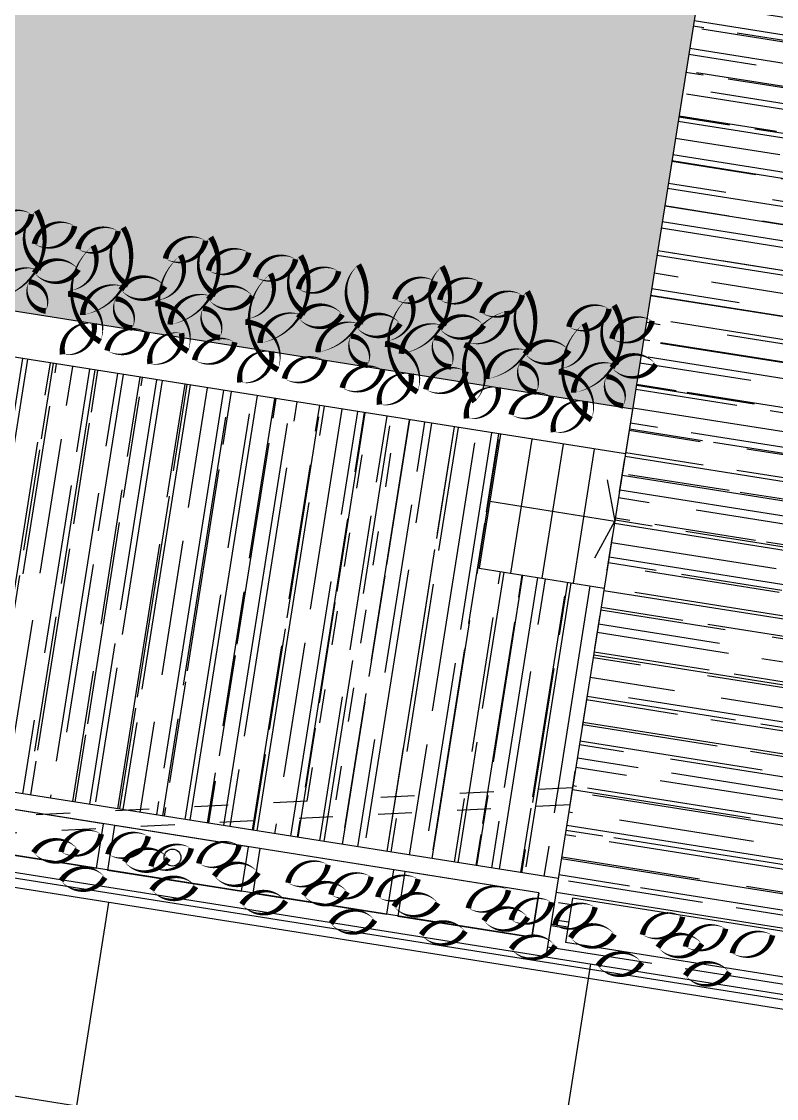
# Model space of a CAD drawing. Extents: x -640655 to -640254, y -1045449 to -1045159.
# Drawn here: x -640496.48 to -640489.8, y -1045400.41 to -1045390.89 of the extents above; entities that cross this region are included whole.
import ezdxf

# ---------------------------------------------------------------- set-up
doc = ezdxf.new("R2010")
doc.units = 0
doc.header["$MEASUREMENT"] = 0
doc.linetypes.add('DASHED1', pattern=[1, 0.3, -0.4, 0.3])
for name, color, linetype in [('KERE ZAHRADA', 203, 'CONTINUOUS'), ('T_nabytek', 5, 'CONTINUOUS'), ('T_srafa', 8, 'CONTINUOUS'), ('T_tenka', 4, 'CONTINUOUS'), ('T_tlusta', 1, 'CONTINUOUS')]:
    doc.layers.add(name, color=color, linetype=linetype)

msp = doc.modelspace()

# ---------------------------------------------------------------- hatches: boundary and pattern name
at = {"layer": 'T_srafa', "linetype": 'Continuous'}
h = msp.add_hatch(dxfattribs=at)
h.set_pattern_fill('AR-RROOF', color=256, scale=0.3, style=0)
h.set_pattern_definition([(350.9999361489027, (0, 0), (0.6988048594525108, 0.1930589764956726), [4.5, -0.6, 1.5, -0.3]), (350.9999361489027, (0.4175529131983402, 0.08573543421234536), (-0.2338886591516601, 0.4410182480581031), [0.8999999999999999, -0.099, 1.8, -0.225]), (350.9999361489027, (0.1880442942009117, 0.2283951475370721), (1.572237088080956, -0.04551416112285261), [2.4, -0.42, 1.2, -0.3])])
h.paths.add_polyline_path([(-640499.7284545639, -1045373.285698827), (-640502.0983853558, -1045373.406001807), (-640502.9084107742, -1045378.520264135), (-640488.9227463405, -1045380.735391746), (-640491.1363095958, -1045394.711179298), (-640491.627475096, -1045397.812278503), (-640491.8402696416, -1045399.155776047), (-640484.3338395783, -1045400.344686346), (-640484.3102846099, -1045400.1959672), (-640491.6685576391, -1045399.030522837), (-640491.6060730467, -1045398.636013493), (-640484.2478000172, -1045399.801457854), (-640483.6697706027, -1045396.151950081), (-640489.2255165362, -1045395.272000024), (-640488.7975978877, -1045379.945241213), (-640499.865444156, -1045378.192253933)])
h.paths.add_polyline_path([(-640488.6428575359, -1045396.067948196, -1), (-640488.7910107608, -1045396.044482862, -1)], flags=16)
h.paths.add_polyline_path([(-640499.0874044031, -1045373.253157689), (-640499.7284545639, -1045373.285698827), (-640499.8654441559, -1045378.192253933), (-640488.7975978878, -1045379.945241213), (-640489.2255165363, -1045395.272000024), (-640483.6697706028, -1045396.151950081), (-640483.6181468663, -1045395.826012987), (-640486.0256367705, -1045395.444701295), (-640486.0459733938, -1045395.573100756), (-640486.1941266189, -1045395.549635421), (-640486.1855226627, -1045395.495312572), (-640488.7411657921, -1045395.090535546), (-640488.7497697483, -1045395.144858396), (-640488.8979229734, -1045395.12139306), (-640488.8775863498, -1045394.992993599), (-640486.3628846303, -1045379.115906325), (-640499.6324751441, -1045377.014194499), (-640499.0380199947, -1045373.260979468)])
h.paths.add_polyline_path([(-640485.7667514433, -1045399.973692197), (-640484.3192477731, -1045400.20295591), (-640484.2382785104, -1045399.691739791), (-640485.6857821805, -1045399.462476079)], flags=24)
h = msp.add_hatch(dxfattribs=at)
h.set_pattern_fill('GRASS', color=256, scale=0.15, style=0)
h.set_pattern_definition([(80.99993614890275, (0, 0), (-0.0881676525838337, 0.1213526473793818), [0.028125, -0.18400703445]), (35.99993614890274, (0, 0), (-0.08816765260709393, 0.1213526474113968), [0.028125, -0.121875]), (125.9999361489027, (0, 0), (-0.1213526474113968, -0.08816765260709393), [0.028125, -0.121875])])
h.paths.add_polyline_path([(-640488.9227463404, -1045380.735391746), (-640502.9084107742, -1045378.520264135), (-640502.0983853557, -1045373.406001807), (-640504.1397283754, -1045373.509624937), (-640505.6614801884, -1045374.317909831), (-640506.9842896751, -1045374.111935765), (-640507.6371308671, -1045378.30462149), (-640504.7268145033, -1045392.153653138), (-640491.0737353695, -1045394.316104032)])
h = msp.add_hatch(dxfattribs=at)
h.set_pattern_fill('AR-RROOF', color=256, scale=0.3, angle=90, style=0)
h.set_pattern_definition([(80.99993614890275, (0, 0), (-0.1930589764956726, 0.6988048594525108), [4.5, -0.6, 1.5, -0.3]), (80.99993614890275, (-0.08573543421234534, 0.4175529131983402), (-0.4410182480581031, -0.2338886591516601), [0.8999999999999999, -0.099, 1.8, -0.225]), (80.99993614890275, (-0.2283951475370721, 0.1880442942009117), (0.04551416112285273, 1.572237088080956), [2.4, -0.42, 1.2, -0.3])])
h.paths.add_polyline_path([(-640493.1610703369, -1045394.390486389), (-640493.4079923781, -1045394.351377497), (-640493.9510387834, -1045397.780034648), (-640495.541781111, -1045397.860784282), (-640494.8236615584, -1045397.974524065), (-640491.6274790318, -1045397.812278703), (-640491.6034977951, -1045397.660868226), (-640493.6958709594, -1045397.76708176)])
h.paths.add_polyline_path([(-640491.3240320592, -1045395.896403739), (-640492.4302430206, -1045395.721197264), (-640492.2425203419, -1045394.535971465), (-640493.1610703368, -1045394.390486389), (-640493.6958709594, -1045397.76708176), (-640491.6034977952, -1045397.660868226)])
h.paths.add_polyline_path([(-640491.6274790318, -1045397.812278703), (-640494.8236615581, -1045397.974524065), (-640491.7307647453, -1045398.46439433)])
h.paths.add_polyline_path([(-640499.8911110013, -1045393.324544977), (-640499.9980554848, -1045397.154974669), (-640495.541781112, -1045397.860784282), (-640493.9510387836, -1045397.780034649), (-640493.4079923783, -1045394.351377497)])

# ---------------------------------------------------------------- linework, layer by layer
at = {"layer": 'KERE ZAHRADA', "color": 253, "linetype": 'Continuous', "ltscale": 0.001}
for points in [[(-640496.3901810974, -1045392.59128963, 0, 0, 0.5205670505517462), (-640496.3901810974, -1045392.59128963, 0, 0.04999999999999998, 0.5205670505517462), (-640496.7452014219, -1045392.750249762, 0, 0.04999999999999998, 0.5205670505517462), (-640496.3901810974, -1045392.59128963, 0.04999999999999998, 0.04999999999999998, 0)], [(-640496.3446423949, -1045392.559690758, 0, 0, 0.5205670505517462), (-640496.3446423949, -1045392.559690758, 0, 0.04999999999999998, 0.5205670505517462), (-640496.3006674178, -1045393.068624366, 0, 0.04999999999999998, 0.5205670505517462), (-640496.3267143028, -1045393.086659858, 0, 0.04999999999999998, 0.5205670505517462), (-640496.7037861121, -1045393.332350874, 0, 0.04999999999999998, 0.5205670505517462), (-640496.3446423949, -1045392.559690758, 0.04999999999999998, 0.04999999999999998, 0)], [(-640496.0096052431, -1045392.696654679, 0, 0, 0.5205670505517462), (-640496.0096052431, -1045392.696654679, 0, 0.04999999999999998, 0.5205670505517462), (-640496.3646255676, -1045392.855614812, 0, 0.04999999999999998, 0.5205670505517462), (-640496.0096052431, -1045392.696654679, 0.04999999999999998, 0.04999999999999998, 0)], [(-640495.6240043433, -1045392.74128334, 0, 0, 0.5205670505517462), (-640495.6240043433, -1045392.74128334, 0, 0.04999999999999998, 0.5205670505517462), (-640495.9790246676, -1045392.900243473, 0, 0.04999999999999998, 0.5205670505517462), (-640495.6240043433, -1045392.74128334, 0.04999999999999998, 0.04999999999999998, 0)], [(-640495.5784656407, -1045392.709684469, 0, 0, 0.5205670505517462), (-640495.5784656407, -1045392.709684469, 0, 0.04999999999999998, 0.5205670505517462), (-640495.5344906636, -1045393.218618077, 0, 0.04999999999999998, 0.5205670505517462), (-640495.5605375485, -1045393.236653568, 0, 0.04999999999999998, 0.5205670505517462), (-640495.9376093579, -1045393.482344584, 0, 0.04999999999999998, 0.5205670505517462), (-640495.5784656407, -1045392.709684469, 0.04999999999999998, 0.04999999999999998, 0)], [(-640495.7810926039, -1045393.719448869, 0, 0, 0.5205670505517462), (-640495.7810926039, -1045393.719448869, 0, 0.04999999999999998, 0.5205670505517462), (-640496.0686261405, -1045393.297226556, 0, 0.04999999999999998, 0.5205670505517462), (-640496.0547458748, -1045393.268747487, 0, 0.04999999999999998, 0.5205670505517462), (-640495.8462644167, -1045392.869895752, 0, 0.04999999999999998, 0.5205670505517462), (-640495.7810926039, -1045393.719448869, 0.04999999999999998, 0.04999999999999998, 0)], [(-640494.8501177471, -1045392.82609942, 0, 0, 0.5205670505517462), (-640494.8501177471, -1045392.82609942, 0, 0.04999999999999998, 0.5205670505517462), (-640495.2051380716, -1045392.985059553, 0, 0.04999999999999998, 0.5205670505517462), (-640494.8501177471, -1045392.82609942, 0.04999999999999998, 0.04999999999999998, 0)], [(-640494.8045790447, -1045392.794500549, 0, 0, 0.5205670505517462), (-640494.8045790447, -1045392.794500549, 0, 0.04999999999999998, 0.5205670505517462), (-640494.7606040675, -1045393.303434156, 0, 0.04999999999999998, 0.5205670505517462), (-640494.7866509524, -1045393.321469648, 0, 0.04999999999999998, 0.5205670505517462), (-640495.1637227618, -1045393.567160664, 0, 0.04999999999999998, 0.5205670505517462), (-640494.8045790447, -1045392.794500549, 0.04999999999999998, 0.04999999999999998, 0)], [(-640495.0072060078, -1045393.804264948, 0, 0, 0.5205670505517462), (-640495.0072060078, -1045393.804264948, 0, 0.04999999999999998, 0.5205670505517462), (-640495.2947395444, -1045393.382042636, 0, 0.04999999999999998, 0.5205670505517462), (-640495.2808592786, -1045393.353563566, 0, 0.04999999999999998, 0.5205670505517462), (-640495.0723778206, -1045392.954711832, 0, 0.04999999999999998, 0.5205670505517462), (-640495.0072060078, -1045393.804264948, 0.04999999999999998, 0.04999999999999998, 0)], [(-640494.4695418928, -1045392.931464469, 0, 0, 0.5205670505517462), (-640494.4695418928, -1045392.931464469, 0, 0.04999999999999998, 0.5205670505517462), (-640494.8245622172, -1045393.090424602, 0, 0.04999999999999998, 0.5205670505517462), (-640494.4695418928, -1045392.931464469, 0.04999999999999998, 0.04999999999999998, 0)], [(-640494.0547063992, -1045392.989837509, 0, 0, 0.5205670505517462), (-640494.0547063992, -1045392.989837509, 0, 0.04999999999999998, 0.5205670505517462), (-640494.4097267236, -1045393.148797642, 0, 0.04999999999999998, 0.5205670505517462), (-640494.0547063992, -1045392.989837509, 0.04999999999999998, 0.04999999999999998, 0)], [(-640494.0091676966, -1045392.958238638, 0, 0, 0.5205670505517462), (-640494.0091676966, -1045392.958238638, 0, 0.04999999999999998, 0.5205670505517462), (-640493.9651927195, -1045393.467172246, 0, 0.04999999999999998, 0.5205670505517462), (-640493.9912396044, -1045393.485207737, 0, 0.04999999999999998, 0.5205670505517462), (-640494.3683114138, -1045393.730898753, 0, 0.04999999999999998, 0.5205670505517462), (-640494.0091676966, -1045392.958238638, 0.04999999999999998, 0.04999999999999998, 0)], [(-640495.9771105857, -1045393.08069914, 0, 0, 0.5205670505517462), (-640495.9771105857, -1045393.08069914, 0, 0.04999999999999998, 0.5205670505517462), (-640496.3649585308, -1045393.110393006, 0, 0.04999999999999998, 0.5205670505517462), (-640495.9771105857, -1045393.08069914, 0.04999999999999998, 0.04999999999999998, 0)], [(-640493.6741305448, -1045393.095202559, 0, 0, 0.5205670505517462), (-640493.6741305448, -1045393.095202559, 0, 0.04999999999999998, 0.5205670505517462), (-640494.0291508692, -1045393.254162691, 0, 0.04999999999999998, 0.5205670505517462), (-640493.6741305448, -1045393.095202559, 0.04999999999999998, 0.04999999999999998, 0)], [(-640493.497663275, -1045393.039253564, 0, 0, 0.5205670505517462), (-640493.497663275, -1045393.039253564, 0, 0.04999999999999998, 0.5205670505517462), (-640493.4536882979, -1045393.548187172, 0, 0.04999999999999998, 0.5205670505517462), (-640493.4797351828, -1045393.566222663, 0, 0.04999999999999998, 0.5205670505517462), (-640493.8568069922, -1045393.811913679, 0, 0.04999999999999998, 0.5205670505517462), (-640493.497663275, -1045393.039253564, 0.04999999999999998, 0.04999999999999998, 0)], [(-640492.759206011, -1045393.053545375, 0, 0, 0.5205670505517462), (-640492.759206011, -1045393.053545375, 0, 0.04999999999999998, 0.5205670505517462), (-640492.7152310339, -1045393.562478982, 0, 0.04999999999999998, 0.5205670505517462), (-640492.7412779189, -1045393.580514474, 0, 0.04999999999999998, 0.5205670505517462), (-640493.1183497282, -1045393.82620549, 0, 0.04999999999999998, 0.5205670505517462), (-640492.759206011, -1045393.053545375, 0.04999999999999998, 0.04999999999999998, 0)], [(-640495.2109338313, -1045393.230692851, 0, 0, 0.5205670505517462), (-640495.2109338313, -1045393.230692851, 0, 0.04999999999999998, 0.5205670505517462), (-640495.5987817766, -1045393.260386716, 0, 0.04999999999999998, 0.5205670505517462), (-640495.2109338313, -1045393.230692851, 0.04999999999999998, 0.04999999999999998, 0)], [(-640494.2117946598, -1045393.968003038, 0, 0, 0.5205670505517462), (-640494.2117946598, -1045393.968003038, 0, 0.04999999999999998, 0.5205670505517462), (-640494.4993281964, -1045393.545780726, 0, 0.04999999999999998, 0.5205670505517462), (-640494.4854479306, -1045393.517301656, 0, 0.04999999999999998, 0.5205670505517462), (-640494.2769664726, -1045393.118449921, 0, 0.04999999999999998, 0.5205670505517462), (-640494.2117946598, -1045393.968003038, 0.04999999999999998, 0.04999999999999998, 0)], [(-640492.8206080822, -1045393.18530089, 0, 0, 0.5205670505517462), (-640492.8206080822, -1045393.18530089, 0, 0.04999999999999998, 0.5205670505517462), (-640493.1756284066, -1045393.344261023, 0, 0.04999999999999998, 0.5205670505517462), (-640492.8206080822, -1045393.18530089, 0.04999999999999998, 0.04999999999999998, 0)], [(-640492.4241688593, -1045393.190509295, 0, 0, 0.5205670505517462), (-640492.4241688593, -1045393.190509295, 0, 0.04999999999999998, 0.5205670505517462), (-640492.7791891836, -1045393.349469428, 0, 0.04999999999999998, 0.5205670505517462), (-640492.4241688593, -1045393.190509295, 0.04999999999999998, 0.04999999999999998, 0)], [(-640496.2648601283, -1045393.447754182, 0, 0, 0.5205670505517462), (-640496.2648601283, -1045393.447754182, 0, 0.04999999999999998, 0.5205670505517462), (-640496.4134559195, -1045393.188491103, 0, 0.04999999999999998, 0.5205670505517462), (-640496.2648601283, -1045393.447754182, 0.04999999999999998, 0.04999999999999998, 0)], [(-640494.4370472352, -1045393.31550893, 0, 0, 0.5205670505517462), (-640494.4370472352, -1045393.31550893, 0, 0.04999999999999998, 0.5205670505517462), (-640494.8248951805, -1045393.345202796, 0, 0.04999999999999998, 0.5205670505517462), (-640494.4370472352, -1045393.31550893, 0.04999999999999998, 0.04999999999999998, 0)], [(-640495.498683374, -1045393.597747892, 0, 0, 0.5205670505517462), (-640495.498683374, -1045393.597747892, 0, 0.04999999999999998, 0.5205670505517462), (-640495.6472791653, -1045393.338484814, 0, 0.04999999999999998, 0.5205670505517462), (-640495.498683374, -1045393.597747892, 0.04999999999999998, 0.04999999999999998, 0)], [(-640492.9776963429, -1045394.163466419, 0, 0, 0.5205670505517462), (-640492.9776963429, -1045394.163466419, 0, 0.04999999999999998, 0.5205670505517462), (-640493.2652298793, -1045393.741244107, 0, 0.04999999999999998, 0.5205670505517462), (-640493.2513496138, -1045393.712765037, 0, 0.04999999999999998, 0.5205670505517462), (-640493.0428681556, -1045393.313913302, 0, 0.04999999999999998, 0.5205670505517462), (-640492.9776963429, -1045394.163466419, 0.04999999999999998, 0.04999999999999998, 0)], [(-640492.0500058098, -1045393.30735318, 0, 0, 0.5205670505517462), (-640492.0500058098, -1045393.30735318, 0, 0.04999999999999998, 0.5205670505517462), (-640492.4050261341, -1045393.466313313, 0, 0.04999999999999998, 0.5205670505517462), (-640492.0500058098, -1045393.30735318, 0.04999999999999998, 0.04999999999999998, 0)], [(-640492.0044671071, -1045393.275754309, 0, 0, 0.5205670505517462), (-640492.0044671071, -1045393.275754309, 0, 0.04999999999999998, 0.5205670505517462), (-640491.96049213, -1045393.784687917, 0, 0.04999999999999998, 0.5205670505517462), (-640491.986539015, -1045393.802723408, 0, 0.04999999999999998, 0.5205670505517462), (-640492.3636108243, -1045394.048414424, 0, 0.04999999999999998, 0.5205670505517462), (-640492.0044671071, -1045393.275754309, 0.04999999999999998, 0.04999999999999998, 0)], [(-640494.724796778, -1045393.682563972, 0, 0, 0.5205670505517462), (-640494.724796778, -1045393.682563972, 0, 0.04999999999999998, 0.5205670505517462), (-640494.8733925691, -1045393.423300894, 0, 0.04999999999999998, 0.5205670505517462), (-640494.724796778, -1045393.682563972, 0.04999999999999998, 0.04999999999999998, 0)], [(-640493.6416358872, -1045393.47924702, 0, 0, 0.5205670505517462), (-640493.6416358872, -1045393.47924702, 0, 0.04999999999999998, 0.5205670505517462), (-640494.0294838324, -1045393.508940885, 0, 0.04999999999999998, 0.5205670505517462), (-640493.6416358872, -1045393.47924702, 0.04999999999999998, 0.04999999999999998, 0)], [(-640491.2819529382, -1045393.429001682, 0, 0, 0.5205670505517462), (-640491.2819529382, -1045393.429001682, 0, 0.04999999999999998, 0.5205670505517462), (-640491.6369732626, -1045393.587961815, 0, 0.04999999999999998, 0.5205670505517462), (-640491.2819529382, -1045393.429001682, 0.04999999999999998, 0.04999999999999998, 0)], [(-640491.2364142358, -1045393.397402811, 0, 0, 0.5205670505517462), (-640491.2364142358, -1045393.397402811, 0, 0.04999999999999998, 0.5205670505517462), (-640491.1924392586, -1045393.906336418, 0, 0.04999999999999998, 0.5205670505517462), (-640491.2184861435, -1045393.92437191, 0, 0.04999999999999998, 0.5205670505517462), (-640491.5955579529, -1045394.170062926, 0, 0.04999999999999998, 0.5205670505517462), (-640491.2364142358, -1045393.397402811, 0.04999999999999998, 0.04999999999999998, 0)], [(-640493.1301314656, -1045393.560261946, 0, 0, 0.5205670505517462), (-640493.1301314656, -1045393.560261946, 0, 0.04999999999999998, 0.5205670505517462), (-640493.5179794108, -1045393.589955811, 0, 0.04999999999999998, 0.5205670505517462), (-640493.1301314656, -1045393.560261946, 0.04999999999999998, 0.04999999999999998, 0)], [(-640492.3916742017, -1045393.574553756, 0, 0, 0.5205670505517462), (-640492.3916742017, -1045393.574553756, 0, 0.04999999999999998, 0.5205670505517462), (-640492.7795221468, -1045393.604247622, 0, 0.04999999999999998, 0.5205670505517462), (-640492.3916742017, -1045393.574553756, 0.04999999999999998, 0.04999999999999998, 0)], [(-640492.4702713737, -1045394.248727022, 0, 0, 0.5205670505517462), (-640492.4702713737, -1045394.248727022, 0, 0.04999999999999998, 0.5205670505517462), (-640492.5607571085, -1045393.745975048, 0, 0.04999999999999998, 0.5205670505517462), (-640492.5364749079, -1045393.725625751, 0, 0.04999999999999998, 0.5205670505517462), (-640492.1835365893, -1045393.446373592, 0, 0.04999999999999998, 0.5205670505517462), (-640492.4702713737, -1045394.248727022, 0.04999999999999998, 0.04999999999999998, 0)], [(-640490.9013770839, -1045393.534366731, 0, 0, 0.5205670505517462), (-640490.9013770839, -1045393.534366731, 0, 0.04999999999999998, 0.5205670505517462), (-640491.2563974083, -1045393.693326864, 0, 0.04999999999999998, 0.5205670505517462), (-640490.9013770839, -1045393.534366731, 0.04999999999999998, 0.04999999999999998, 0)], [(-640495.8373158409, -1045393.558776893, 0, 0, 0.5205670505517462), (-640495.8373158409, -1045393.558776893, 0, 0.04999999999999997, 0.5205670505517462), (-640496.115951095, -1045393.830199348, 0, 0.04999999999999997, 0.5205670505517462), (-640495.8373158409, -1045393.558776893, 0.04999999999999997, 0.04999999999999997, 0)], [(-640495.7220141917, -1045393.797513985, 0, 0, 0.5205670505517462), (-640495.7220141917, -1045393.797513985, 0, 0.04999999999999998, 0.5205670505517462), (-640495.3669938673, -1045393.638553853, 0, 0.04999999999999998, 0.5205670505517462), (-640495.7220141917, -1045393.797513985, 0.04999999999999998, 0.04999999999999998, 0)], [(-640491.4390411989, -1045394.40716721, 0, 0, 0.5205670505517462), (-640491.4390411989, -1045394.40716721, 0, 0.04999999999999998, 0.5205670505517462), (-640491.7265747355, -1045393.984944898, 0, 0.04999999999999998, 0.5205670505517462), (-640491.7126944698, -1045393.956465829, 0, 0.04999999999999998, 0.5205670505517462), (-640491.5042130117, -1045393.557614094, 0, 0.04999999999999998, 0.5205670505517462), (-640491.4390411989, -1045394.40716721, 0.04999999999999998, 0.04999999999999998, 0)], [(-640495.0634292448, -1045393.643592973, 0, 0, 0.5205670505517462), (-640495.0634292448, -1045393.643592973, 0, 0.04999999999999997, 0.5205670505517462), (-640495.3420644989, -1045393.915015428, 0, 0.04999999999999997, 0.5205670505517462), (-640495.0634292448, -1045393.643592973, 0.04999999999999997, 0.04999999999999997, 0)], [(-640494.9481275956, -1045393.882330065, 0, 0, 0.5205670505517462), (-640494.9481275956, -1045393.882330065, 0, 0.04999999999999998, 0.5205670505517462), (-640494.5931072712, -1045393.723369933, 0, 0.04999999999999998, 0.5205670505517462), (-640494.9481275956, -1045393.882330065, 0.04999999999999998, 0.04999999999999998, 0)], [(-640493.4178810084, -1045393.927316988, 0, 0, 0.5205670505517462), (-640493.4178810084, -1045393.927316988, 0, 0.04999999999999998, 0.5205670505517462), (-640493.5664767995, -1045393.668053909, 0, 0.04999999999999998, 0.5205670505517462), (-640493.4178810084, -1045393.927316988, 0.04999999999999998, 0.04999999999999998, 0)], [(-640492.6794237443, -1045393.941608798, 0, 0, 0.5205670505517462), (-640492.6794237443, -1045393.941608798, 0, 0.04999999999999998, 0.5205670505517462), (-640492.8280195355, -1045393.68234572, 0, 0.04999999999999998, 0.5205670505517462), (-640492.6794237443, -1045393.941608798, 0.04999999999999998, 0.04999999999999998, 0)], [(-640491.6369352977, -1045393.796762691, 0, 0, 0.5205670505517462), (-640491.6369352977, -1045393.796762691, 0, 0.04999999999999998, 0.5205670505517462), (-640492.0247832431, -1045393.826456556, 0, 0.04999999999999998, 0.5205670505517462), (-640491.6369352977, -1045393.796762691, 0.04999999999999998, 0.04999999999999998, 0)], [(-640494.2680178968, -1045393.807331062, 0, 0, 0.5205670505517462), (-640494.2680178968, -1045393.807331062, 0, 0.04999999999999997, 0.5205670505517462), (-640494.5466531509, -1045394.078753518, 0, 0.04999999999999997, 0.5205670505517462), (-640494.2680178968, -1045393.807331062, 0.04999999999999997, 0.04999999999999997, 0)], [(-640494.1527162476, -1045394.046068155, 0, 0, 0.5205670505517462), (-640494.1527162476, -1045394.046068155, 0, 0.04999999999999998, 0.5205670505517462), (-640493.7976959232, -1045393.887108022, 0, 0.04999999999999998, 0.5205670505517462), (-640494.1527162476, -1045394.046068155, 0.04999999999999998, 0.04999999999999998, 0)], [(-640491.9246848405, -1045394.163817733, 0, 0, 0.5205670505517462), (-640491.9246848405, -1045394.163817733, 0, 0.04999999999999998, 0.5205670505517462), (-640492.0732806318, -1045393.904554654, 0, 0.04999999999999998, 0.5205670505517462), (-640491.9246848405, -1045394.163817733, 0.04999999999999998, 0.04999999999999998, 0)], [(-640490.8688824263, -1045393.918411192, 0, 0, 0.5205670505517462), (-640490.8688824263, -1045393.918411192, 0, 0.04999999999999998, 0.5205670505517462), (-640491.2567303715, -1045393.948105058, 0, 0.04999999999999998, 0.5205670505517462), (-640490.8688824263, -1045393.918411192, 0.04999999999999998, 0.04999999999999998, 0)], [(-640493.6412118259, -1045394.12708308, 0, 0, 0.5205670505517462), (-640493.6412118259, -1045394.12708308, 0, 0.04999999999999998, 0.5205670505517462), (-640493.2861915015, -1045393.968122948, 0, 0.04999999999999998, 0.5205670505517462), (-640493.6412118259, -1045394.12708308, 0.04999999999999998, 0.04999999999999998, 0)], [(-640493.0339195798, -1045394.002794443, 0, 0, 0.5205670505517462), (-640493.0339195798, -1045394.002794443, 0, 0.04999999999999997, 0.5205670505517462), (-640493.312554834, -1045394.274216899, 0, 0.04999999999999997, 0.5205670505517462), (-640493.0339195798, -1045394.002794443, 0.04999999999999997, 0.04999999999999997, 0)], [(-640492.902754562, -1045394.141374891, 0, 0, 0.5205670505517462), (-640492.902754562, -1045394.141374891, 0, 0.04999999999999998, 0.5205670505517462), (-640492.5477342376, -1045393.982414759, 0, 0.04999999999999998, 0.5205670505517462), (-640492.902754562, -1045394.141374891, 0.04999999999999998, 0.04999999999999998, 0)], [(-640491.1566319691, -1045394.285466234, 0, 0, 0.5205670505517462), (-640491.1566319691, -1045394.285466234, 0, 0.04999999999999998, 0.5205670505517462), (-640491.3052277602, -1045394.026203156, 0, 0.04999999999999998, 0.5205670505517462), (-640491.1566319691, -1045394.285466234, 0.04999999999999998, 0.04999999999999998, 0)], [(-640492.2633173073, -1045394.124846733, 0, 0, 0.5205670505517462), (-640492.2633173073, -1045394.124846733, 0, 0.04999999999999997, 0.5205670505517462), (-640492.5419525615, -1045394.396269189, 0, 0.04999999999999997, 0.5205670505517462), (-640492.2633173073, -1045394.124846733, 0.04999999999999997, 0.04999999999999997, 0)], [(-640492.1480156581, -1045394.363583826, 0, 0, 0.5205670505517462), (-640492.1480156581, -1045394.363583826, 0, 0.04999999999999998, 0.5205670505517462), (-640491.7929953338, -1045394.204623693, 0, 0.04999999999999998, 0.5205670505517462), (-640492.1480156581, -1045394.363583826, 0.04999999999999998, 0.04999999999999998, 0)], [(-640491.4952644359, -1045394.246495235, 0, 0, 0.5205670505517462), (-640491.4952644359, -1045394.246495235, 0, 0.04999999999999997, 0.5205670505517462), (-640491.77389969, -1045394.51791769, 0, 0.04999999999999997, 0.5205670505517462), (-640491.4952644359, -1045394.246495235, 0.04999999999999997, 0.04999999999999997, 0)], [(-640495.7733751402, -1045398.070455309, 0, 0, 0.5205670505517462), (-640495.7733751402, -1045398.070455309, 0, 0.04999999999999998, 0.5205670505517462), (-640496.1283954646, -1045398.229415441, 0, 0.04999999999999998, 0.5205670505517462), (-640495.7733751402, -1045398.070455309, 0.04999999999999998, 0.04999999999999998, 0)], [(-640495.3584379085, -1045398.091088063, 0, 0, 0.5205670505517462), (-640495.3584379085, -1045398.091088063, 0, 0.04999999999999998, 0.5205670505517462), (-640495.7134582328, -1045398.250048196, 0, 0.04999999999999998, 0.5205670505517462), (-640495.3584379085, -1045398.091088063, 0.04999999999999998, 0.04999999999999998, 0)], [(-640495.9834010765, -1045398.204623456, 0, 0, 0.5205670505517462), (-640495.9834010765, -1045398.204623456, 0, 0.04999999999999998, 0.5205670505517462), (-640496.3712490218, -1045398.234317321, 0, 0.04999999999999998, 0.5205670505517462), (-640495.9834010765, -1045398.204623456, 0.04999999999999998, 0.04999999999999998, 0)], [(-640495.1808354785, -1045398.286093773, 0, 0, 0.5205670505517462), (-640495.1808354785, -1045398.286093773, 0, 0.04999999999999998, 0.5205670505517462), (-640495.5686834237, -1045398.315787638, 0, 0.04999999999999998, 0.5205670505517462), (-640495.1808354785, -1045398.286093773, 0.04999999999999998, 0.04999999999999998, 0)], [(-640494.9778620541, -1045398.196453112, 0, 0, 0.5205670505517462), (-640494.9778620541, -1045398.196453112, 0, 0.04999999999999998, 0.5205670505517462), (-640495.3328823785, -1045398.355413245, 0, 0.04999999999999998, 0.5205670505517462), (-640494.9778620541, -1045398.196453112, 0.04999999999999998, 0.04999999999999998, 0)], [(-640494.5558723104, -1045398.17255838, 0, 0, 0.5205670505517462), (-640494.5558723104, -1045398.17255838, 0, 0.04999999999999998, 0.5205670505517462), (-640494.9108926348, -1045398.331518513, 0, 0.04999999999999998, 0.5205670505517462), (-640494.5558723104, -1045398.17255838, 0.04999999999999998, 0.04999999999999998, 0)], [(-640495.7408804826, -1045398.45449977, 0, 0, 0.5205670505517462), (-640495.7408804826, -1045398.45449977, 0, 0.04999999999999998, 0.5205670505517462), (-640496.1287284279, -1045398.484193635, 0, 0.04999999999999998, 0.5205670505517462), (-640495.7408804826, -1045398.45449977, 0.04999999999999998, 0.04999999999999998, 0)], [(-640494.3853223925, -1045398.412091577, 0, 0, 0.5205670505517462), (-640494.3853223925, -1045398.412091577, 0, 0.04999999999999998, 0.5205670505517462), (-640494.7731703377, -1045398.441785442, 0, 0.04999999999999998, 0.5205670505517462), (-640494.3853223925, -1045398.412091577, 0.04999999999999998, 0.04999999999999998, 0)], [(-640493.7673950735, -1045398.343086309, 0, 0, 0.5205670505517462), (-640493.7673950735, -1045398.343086309, 0, 0.04999999999999998, 0.5205670505517462), (-640494.122415398, -1045398.502046442, 0, 0.04999999999999998, 0.5205670505517462), (-640493.7673950735, -1045398.343086309, 0.04999999999999998, 0.04999999999999998, 0)], [(-640494.9383148846, -1045398.535970087, 0, 0, 0.5205670505517462), (-640494.9383148846, -1045398.535970087, 0, 0.04999999999999998, 0.5205670505517462), (-640495.3261628298, -1045398.565663952, 0, 0.04999999999999998, 0.5205670505517462), (-640494.9383148846, -1045398.535970087, 0.04999999999999998, 0.04999999999999998, 0)], [(-640493.3868192192, -1045398.448451359, 0, 0, 0.5205670505517462), (-640493.3868192192, -1045398.448451359, 0, 0.04999999999999998, 0.5205670505517462), (-640493.7418395437, -1045398.607411491, 0, 0.04999999999999998, 0.5205670505517462), (-640493.3868192192, -1045398.448451359, 0.04999999999999998, 0.04999999999999998, 0)], [(-640492.9718819875, -1045398.469084113, 0, 0, 0.5205670505517462), (-640492.9718819875, -1045398.469084113, 0, 0.04999999999999998, 0.5205670505517462), (-640493.3269023119, -1045398.628044246, 0, 0.04999999999999998, 0.5205670505517462), (-640492.9718819875, -1045398.469084113, 0.04999999999999998, 0.04999999999999998, 0)], [(-640494.1428017985, -1045398.66196789, 0, 0, 0.5205670505517462), (-640494.1428017985, -1045398.66196789, 0, 0.04999999999999998, 0.5205670505517462), (-640494.5306497437, -1045398.691661756, 0, 0.04999999999999998, 0.5205670505517462), (-640494.1428017985, -1045398.66196789, 0.04999999999999998, 0.04999999999999998, 0)], [(-640493.5968451556, -1045398.582619506, 0, 0, 0.5205670505517462), (-640493.5968451556, -1045398.582619506, 0, 0.04999999999999998, 0.5205670505517462), (-640493.9846931008, -1045398.612313372, 0, 0.04999999999999998, 0.5205670505517462), (-640493.5968451556, -1045398.582619506, 0.04999999999999998, 0.04999999999999998, 0)], [(-640492.1719433832, -1045398.567140496, 0, 0, 0.5205670505517462), (-640492.1719433832, -1045398.567140496, 0, 0.04999999999999998, 0.5205670505517462), (-640492.5269637076, -1045398.726100629, 0, 0.04999999999999998, 0.5205670505517462), (-640492.1719433832, -1045398.567140496, 0.04999999999999998, 0.04999999999999998, 0)], [(-640492.7969065513, -1045398.680675889, 0, 0, 0.5205670505517462), (-640492.7969065513, -1045398.680675889, 0, 0.04999999999999998, 0.5205670505517462), (-640493.1847544966, -1045398.710369755, 0, 0.04999999999999998, 0.5205670505517462), (-640492.7969065513, -1045398.680675889, 0.04999999999999998, 0.04999999999999998, 0)], [(-640491.7913675288, -1045398.672505545, 0, 0, 0.5205670505517462), (-640491.7913675288, -1045398.672505545, 0, 0.04999999999999998, 0.5205670505517462), (-640492.1463878533, -1045398.831465678, 0, 0.04999999999999998, 0.5205670505517462), (-640491.7913675288, -1045398.672505545, 0.04999999999999998, 0.04999999999999998, 0)], [(-640493.3543245617, -1045398.83249582, 0, 0, 0.5205670505517462), (-640493.3543245617, -1045398.83249582, 0, 0.04999999999999998, 0.5205670505517462), (-640493.7421725069, -1045398.862189685, 0, 0.04999999999999998, 0.5205670505517462), (-640493.3543245617, -1045398.83249582, 0.04999999999999998, 0.04999999999999998, 0)], [(-640492.0013934653, -1045398.806673693, 0, 0, 0.5205670505517462), (-640492.0013934653, -1045398.806673693, 0, 0.04999999999999998, 0.5205670505517462), (-640492.3892414104, -1045398.836367558, 0, 0.04999999999999998, 0.5205670505517462), (-640492.0013934653, -1045398.806673693, 0.04999999999999998, 0.04999999999999998, 0)], [(-640491.405766629, -1045398.717134207, 0, 0, 0.5205670505517462), (-640491.405766629, -1045398.717134207, 0, 0.04999999999999998, 0.5205670505517462), (-640491.7607869534, -1045398.876094339, 0, 0.04999999999999998, 0.5205670505517462), (-640491.405766629, -1045398.717134207, 0.04999999999999998, 0.04999999999999998, 0)], [(-640490.6318800328, -1045398.801950286, 0, 0, 0.5205670505517462), (-640490.6318800328, -1045398.801950286, 0, 0.04999999999999998, 0.5205670505517462), (-640490.9869003573, -1045398.960910419, 0, 0.04999999999999998, 0.5205670505517462), (-640490.6318800328, -1045398.801950286, 0.04999999999999998, 0.04999999999999998, 0)], [(-640492.5543859574, -1045398.930552203, 0, 0, 0.5205670505517462), (-640492.5543859574, -1045398.930552203, 0, 0.04999999999999998, 0.5205670505517462), (-640492.9422339026, -1045398.960246069, 0, 0.04999999999999998, 0.5205670505517462), (-640492.5543859574, -1045398.930552203, 0.04999999999999998, 0.04999999999999998, 0)], [(-640491.235216711, -1045398.956667403, 0, 0, 0.5205670505517462), (-640491.235216711, -1045398.956667403, 0, 0.04999999999999998, 0.5205670505517462), (-640491.6230646563, -1045398.986361269, 0, 0.04999999999999998, 0.5205670505517462), (-640491.235216711, -1045398.956667403, 0.04999999999999998, 0.04999999999999998, 0)], [(-640490.4613301149, -1045399.041483483, 0, 0, 0.5205670505517462), (-640490.4613301149, -1045399.041483483, 0, 0.04999999999999998, 0.5205670505517462), (-640490.8491780602, -1045399.071177348, 0, 0.04999999999999998, 0.5205670505517462), (-640490.4613301149, -1045399.041483483, 0.04999999999999998, 0.04999999999999998, 0)], [(-640490.2513041785, -1045398.907315336, 0, 0, 0.5205670505517462), (-640490.2513041785, -1045398.907315336, 0, 0.04999999999999998, 0.5205670505517462), (-640490.606324503, -1045399.066275468, 0, 0.04999999999999998, 0.5205670505517462), (-640490.2513041785, -1045398.907315336, 0.04999999999999998, 0.04999999999999998, 0)], [(-640489.836468685, -1045398.965688376, 0, 0, 0.5205670505517462), (-640489.836468685, -1045398.965688376, 0, 0.04999999999999998, 0.5205670505517462), (-640490.1914890093, -1045399.124648509, 0, 0.04999999999999998, 0.5205670505517462), (-640489.836468685, -1045398.965688376, 0.04999999999999998, 0.04999999999999998, 0)], [(-640491.7588728714, -1045399.056550007, 0, 0, 0.5205670505517462), (-640491.7588728714, -1045399.056550007, 0, 0.04999999999999998, 0.5205670505517462), (-640492.1467208165, -1045399.086243872, 0, 0.04999999999999998, 0.5205670505517462), (-640491.7588728714, -1045399.056550007, 0.04999999999999998, 0.04999999999999998, 0)], [(-640490.992696117, -1045399.206543717, 0, 0, 0.5205670505517462), (-640490.992696117, -1045399.206543717, 0, 0.04999999999999998, 0.5205670505517462), (-640491.3805440624, -1045399.236237583, 0, 0.04999999999999998, 0.5205670505517462), (-640490.992696117, -1045399.206543717, 0.04999999999999998, 0.04999999999999998, 0)], [(-640490.218809521, -1045399.291359797, 0, 0, 0.5205670505517462), (-640490.218809521, -1045399.291359797, 0, 0.04999999999999998, 0.5205670505517462), (-640490.6066574663, -1045399.321053662, 0, 0.04999999999999998, 0.5205670505517462), (-640490.218809521, -1045399.291359797, 0.04999999999999998, 0.04999999999999998, 0)]]:
    msp.add_lwpolyline(points, format="xyseb", close=True, dxfattribs=at)
at = {"layer": 'T_nabytek', "linetype": 'Continuous'}
for points in [[(-640495.7543671533, -1045397.978983513), (-640496.9395929528, -1045397.791260834), (-640497.0020775453, -1045398.185770178), (-640495.8168517457, -1045398.373492857)], [(-640494.4703725373, -1045398.182349748), (-640495.6555983368, -1045397.994627069), (-640495.7180829293, -1045398.389136414), (-640494.5328571297, -1045398.576859092)], [(-640493.1863779213, -1045398.385715983), (-640494.3716037208, -1045398.197993305), (-640494.4340883133, -1045398.592502649), (-640493.2488625137, -1045398.780225328)], [(-640491.9023833051, -1045398.589082219), (-640493.0876091047, -1045398.401359541), (-640493.1500936971, -1045398.795868885), (-640491.9648678976, -1045398.983591564)]]:
    msp.add_lwpolyline(points, close=True, dxfattribs=at)
at = {"layer": 'T_tenka', "linetype": 'Continuous'}
for p, q in [((-640488.9227463404, -1045380.735391746), (-640491.1363095957, -1045394.711179299)), ((-640491.0737353693, -1045394.316104032), (-640504.7268145035, -1045392.153653138)), ((-640491.1363095957, -1045394.711179299), (-640500.2861862687, -1045393.26197075)), ((-640491.0737353693, -1045394.316104032), (-640491.8402696415, -1045399.155776047)), ((-640492.2425573209, -1045394.53620494), (-640492.4302430208, -1045395.721197265)), ((-640491.9660046343, -1045394.580006898), (-640492.1536903342, -1045395.764999223)), ((-640491.6894519477, -1045394.623808857), (-640491.8771376476, -1045395.808801181)), ((-640491.4128992611, -1045394.667610815), (-640491.600584961, -1045395.85260314)), ((-640492.3364001708, -1045395.128701102), (-640491.2301884816, -1045395.303907692)), ((-640492.4302430206, -1045395.721197264), (-640491.3240306037, -1045395.896403969)), ((-640491.7307647453, -1045398.464394329), (-640500.3931307523, -1045397.092400442)), ((-640491.9023833051, -1045398.58908222), (-640499.9528925696, -1045397.313997619)), ((-640491.9648678972, -1045398.983591562), (-640499.9659927554, -1045397.716328752)), ((-640491.8402696415, -1045399.155776047), (-640500.0177557847, -1045397.860580139)), ((-640484.3416613562, -1045400.394070752), (-640500.019162949, -1045397.91098053)), ((-640484.3541762016, -1045400.473085806), (-640500.0214144115, -1045397.991621145)), ((-640510.7175061005, -1045398.140177305), (-640491.2168852844, -1045401.228774848)), ((-640491.9023833051, -1045398.58908222), (-640491.9648678972, -1045398.983591562)), ((-640491.6060730467, -1045398.636013492), (-640491.6685576391, -1045399.030522837)), ((-640484.2478000171, -1045399.801457855), (-640491.6060730467, -1045398.636013492)), ((-640495.7084069861, -1045398.674739342), (-640495.9931117732, -1045400.472294245)), ((-640484.3102846098, -1045400.1959672), (-640491.6685576391, -1045399.030522837)), ((-640491.8402696415, -1045399.155776047), (-640484.3338395783, -1045400.344686346)), ((-640491.4451893815, -1045399.218351064), (-640491.7502301597, -1045401.144301139))]:
    msp.add_line(p, q, dxfattribs=at)
at = {"layer": 'T_tenka', "linetype": 'DASHED1'}
for p, q in [((-640493.9510387835, -1045397.780034649), (-640493.407998818, -1045394.351418156)), ((-640493.6958709594, -1045397.76708176), (-640493.1610703369, -1045394.390486389)), ((-640491.627475096, -1045397.812278503), (-640491.1363095958, -1045394.711179298)), ((-640491.6034940516, -1045397.660868036), (-640493.6958702588, -1045397.767081725)), ((-640493.951038083, -1045397.780034613), (-640498.6882000408, -1045398.020503533)), ((-640491.627475096, -1045397.812278503), (-640499.1802742025, -1045398.195675452))]:
    msp.add_line(p, q, dxfattribs=at)
at = {"layer": 'T_tlusta', "linetype": 'Continuous'}
for p, q in [((-640491.2977358666, -1045394.941021663), (-640491.2301892093, -1045395.303907577)), ((-640491.4065685344, -1045395.628159131), (-640491.2301892093, -1045395.303907576))]:
    msp.add_line(p, q, dxfattribs=at)
msp.add_circle((-640495.143656957, -1045398.278204267), 0.07499999999999998, dxfattribs=at)

doc.saveas('drawing.dxf')
